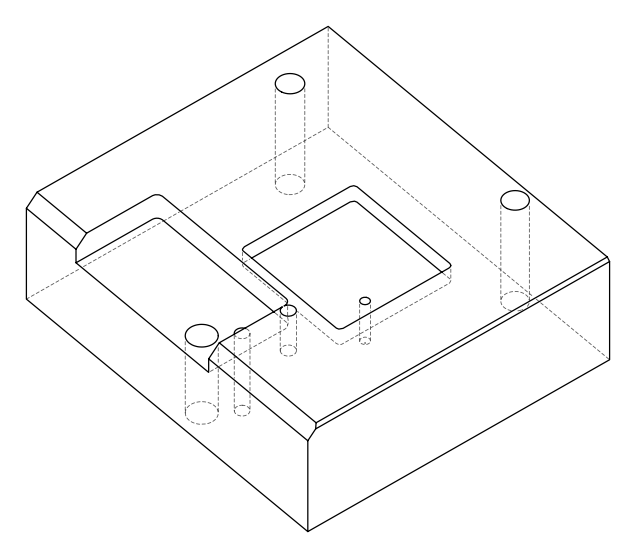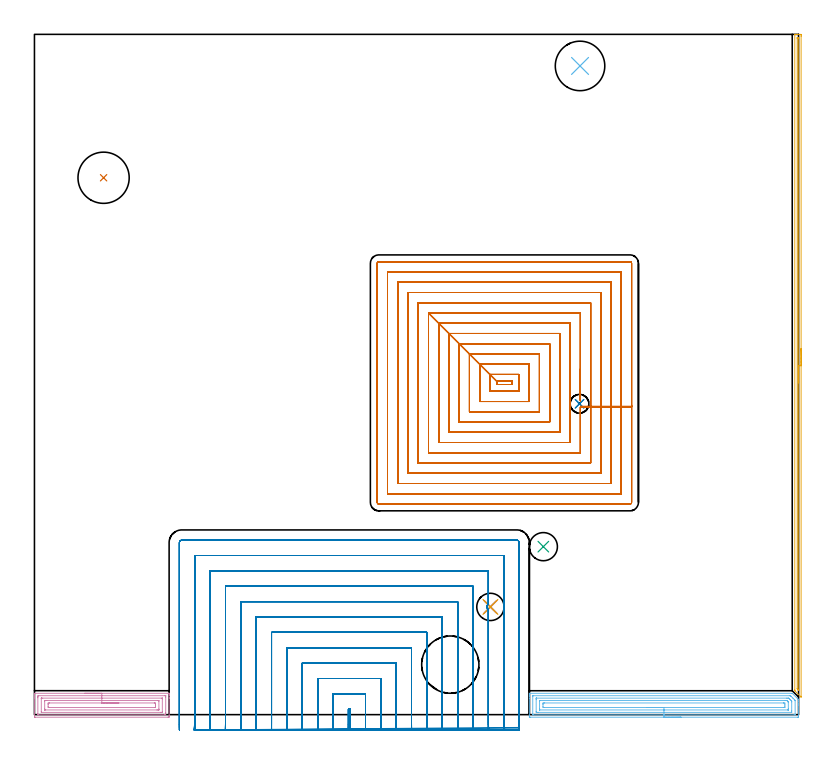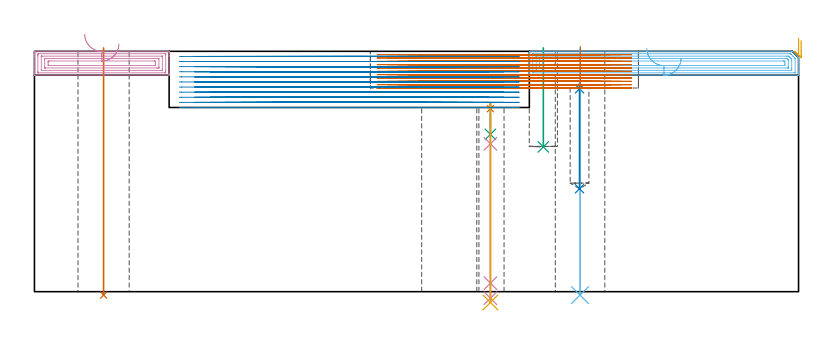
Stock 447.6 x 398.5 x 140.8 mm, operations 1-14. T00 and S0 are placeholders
(PLAN: 15 operations, 11 tool changes, 219.6 min)
(1 SPOT_DRILL | STEP1HOLE_1 | NXT0321_9005460120000 | 0.04 min | 3628 mm3)
(2 SPOT_DRILL_1 | STEP1POCKET | NXT0321_9005460120000 | 0.03 min | 2320 mm3)
(3 DRILL_BLIND_HOLE_INTO_CENTER | STEP1HOLE_1 | NXT0301_076 | 0.08 min | 1291 mm3)
(4 GUN_DRILL_THROUGH_HOLE | STEP1HOLE_1 | UGT0307_007 | 0.55 min | 7291 mm3)
(5 DRILL_TO_ENLARGE_THROUGH_HOLE | STEP1HOLE_1 | UGT0301_006 | 0.47 min | 16034 mm3)
(6 INDEXABLE_INSERT_DRILL_THROUGH_HOLE_FROM_SOLID | STEP1HOLE_2 | NXT0302_029 | 0.58 min | 92918 mm3)
(7 INDEXABLE_INSERT_DRILL_THROUGH_HOLE_FROM_SOLID_1 | STEP1HOLE_3 | NXT0302_031 | 0.58 min | 99434 mm3)
(8 DRILL_BLIND_HOLE_INTO_CENTER_1 | STEP1POCKET | UGT0301_505 | 0.25 min | 5448 mm3)
(9 INDEXABLE_INSERT_DRILL_BLIND_HOLE_FROM_SOLID | STEP1POCKET_1 | NXT0302_004 | 0.23 min | 11907 mm3)
(10 AREA_MILL | FG_CHAMFER_SURFACE | UGT0205_001 | 3.46 min | 8419 mm3)
(11 AREA_MILL_1 | FG_CHAMFER_SURFACE_1 | UGT0205_001 | 6.34 min | 2674 mm3)
(12 AREA_MILL_2 | FG_CHAMFER_SURFACE_2 | UGT0205_001 | 6.59 min | 16113 mm3)
(13 MILL_RECTANGULAR_POCKET | POCKET_RECTANGULAR_STRAIGHT | NXT0201_009 | Follow Part, ap 2, ae 75% | 88.32 min | 503245 mm3)
(14 MILL_SLOT | SLOT_PARTIAL_RECTANGULAR | NXT0201_011 | Follow Part, ap 3, ae 75% | 109.07 min | 742358 mm3)
(15 MILL_THROUGH_HOLE_FROM_SOLID_MATERIAL | STEP1HOLE | UGT0201_018 | Circular | 2.98 min | 95134 mm3)
(TOOL NXT0321_9005460120000 | NC Spot Drill, 142deg, 12mm, Carbide, Uncoated | D12 PA142 FL30 Z2)
(TOOL NXT0301_076 | Carbide Drill 10.5mm [860.1-1050-032A1-MM 2214] | D10.5 PA140 FL55 Z2)
(TOOL UGT0307_007 | Gun Drill 10 mm | D10 PA130 FL24 Z1)
(TOOL UGT0301_006 | Twist Drill 16 mm | D16 PA118 FL120 Z2)
(TOOL NXT0302_029 | Index. Insert Drill 29mm [880-D2900L32-05] | D29 PA176 FL145 Z2)
(TOOL NXT0302_031 | Index. Insert Drill 30mm [880-D3000L32-05] | D30 PA176 FL150 Z2)
(TOOL UGT0301_505 | Carbide Drill 11.0 mm | D11 PA118 FL94 Z2)
(TOOL NXT0302_004 | Index. Insert Drill 16.5mm [880-D1650L20-05] | D16.5 PA176 FL83 Z2)
(TOOL UGT0205_001 | Chamfer Mill 20 x 3 x 45 deg. | D20 FL50 Z2)
(TOOL NXT0201_009 | ENDMILL 8mm [2P460-0800-NA 1630] | D8 FL26 Z6)
(TOOL NXT0201_011 | ENDMILL 12mm [2P460-1200-NA 1630] | D12 FL38 Z6)
(TOOL UGT0201_018 | End mill 30 mm | D30 FL50 Z4)
(OP 1 SPOT_DRILL)
G17 G21 G94 G90
T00 M6
G54
G17 G0 G90 X267.1 Y63.1 S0 M3
G43 Z150.8 H0
G94 G81 G98 Z107.211 F250. R110.9
G80
M5
M2
(OP 2 SPOT_DRILL_1)
G17 G21 G94 G90
T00 M6
G54
G17 G0 G90 X319.3 Y182.1 S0 M3
G43 Z150.8 H0
G94 G81 G98 Z118.827 F250. R122.3
G80
M5
M2
(OP 3 DRILL_BLIND_HOLE_INTO_CENTER)
G17 G21 G94 G90
T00 M6
G54
G17 G0 G90 X267.1 Y63.1 S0 M3
G43 Z150.8 H1
G94 G81 G98 Z92.15 F250. R109.9
G80
M5
M2
(OP 4 GUN_DRILL_THROUGH_HOLE)
G17 G21 G94 G90
T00 M6
G54
G17 G0 G90 X267.1 Y63.1 M8
G43 Z150.8 H0
Z104.17
S716 M3
G94 G1 Z86.638 F125. M26
G4 X.084
Z5. F250.
G4 X.084
Z-3.832 F125.
G4 X.084
M5
M9
G0 Z104.17
Z150.8
M2
(OP 5 DRILL_TO_ENLARGE_THROUGH_HOLE)
G17 G21 G94 G90
T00 M6
G54
G17 G0 G90 X267.1 Y63.1 S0 M3
G43 Z150.8 H0
G94 G73 G98 Z-6.307 F250. Q14.276 R109.9
G80
M5
M2
(OP 6 INDEXABLE_INSERT_DRILL_THROUGH_HOLE_FROM_SOLID)
G17 G21 G94 G90
T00 M6
G54
G17 G0 G90 X319.6 Y380. S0 M3
G43 Z150.8 H1
G94 G81 G98 Z-2.006 F250. R142.8
G80
M5
M2
(OP 7 INDEXABLE_INSERT_DRILL_THROUGH_HOLE_FROM_SOLID_1)
G17 G21 G94 G90
T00 M6
G54
G17 G0 G90 X40.5 Y314.5 S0 M3
G43 Z150.8 H1
G94 G81 G98 Z-2.024 F250. R142.8
G80
M5
M2
(OP 8 DRILL_BLIND_HOLE_INTO_CENTER_1)
G17 G21 G94 G90
T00 M6
G54
G17 G0 G90 X319.3 Y182.1 S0 M3
G43 Z150.8 H0
G94 G81 G98 Z60.3 F250. R121.3
G80
M5
M2
(OP 9 INDEXABLE_INSERT_DRILL_BLIND_HOLE_FROM_SOLID)
G17 G21 G94 G90
T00 M6
G54
G17 G0 G90 X298.1 Y98.4 S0 M3
G43 Z150.8 H1
G94 G81 G98 Z84.8 F250. R142.8
G80
M5
M2
(OP 10 AREA_MILL)
G17 G21 G94 G90
T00 M6
G54
G17 G0 G90 X29.45 Y12.5 S1061 M3
G43 Z150.8 H0
G94 G1 X29.488 Z149.928 F250.
X29.602 Z149.063
X29.791 Z148.212
X30.053 Z147.38
X30.387 Z146.574
X30.79 Z145.8
X31.258 Z145.064
X31.79 Z144.372
X32.379 Z143.729
X33.022 Z143.139
X33.714 Z142.608
X34.45 Z142.14
X35.224 Z141.737
X36.03 Z141.403
X36.862 Z141.141
X37.714 Z140.952
X38.578 Z140.838
X39.45 Z140.8
X78.735
X78.89 Y12.498 Z140.788
X78.898 Y12.35 Z140.643
X78.9 Y12.197 Z140.496
Y11.858 Z140.158
Y11.211 Z139.505
Y10.008 Z138.305
Y9.453 Z137.748
Y-0.488 Z127.809
X78.895 Y-1.089 Z127.208
X78.89 Y-1.492 Z126.805
X78.703 Y-1.496 Z126.802
X78.289 Y-1.5 Z126.8
X0.611
X0.197 Y-1.496 Z126.802
X0.01 Y-1.492 Z126.805
X0.005 Y-1.089 Z127.208
X0. Y-0.488 Z127.809
Y9.453 Z137.748
Y10.008 Z138.305
Y10.332 Z138.628
Y10.887 Z139.183
Y11.211 Z139.505
Y11.858 Z140.158
Y12.197 Z140.496
X0.002 Y12.35 Z140.643
X0.01 Y12.498 Z140.788
X0.165 Y12.5 Z140.8
X39.45
Y11.086 Z139.386
X76.503 Y11.085 Z139.385
X76.631
X76.859 Y11.08 Z139.38
X76.882 Y11.079 Z139.379
X76.89 Y11.068 Z139.368
X76.896 Y11.038 Z139.338
X76.898 Y11.008 Z139.308
X76.9 Y10.82 Z139.12
Y10.332 Z138.632
Y1.156 Z129.456
X76.897 Y0.668 Z128.968
X76.893 Y0.285 Z128.585
X76.877 Y-0.079 Z128.221
X76.503 Y-0.084 Z128.216
X76.376 Y-0.085 Z128.215
X2.397
X2.269
X2.041 Y-0.08 Z128.22
X2.017 Y-0.079 Z128.221
X2.01 Y-0.068 Z128.232
X2.004 Y-0.038 Z128.262
X2.002 Y-0.008 Z128.292
X2. Y0.18 Z128.48
Y0.668 Z128.968
Y9.844 Z138.144
X2.003 Y10.332 Z138.632
X2.007 Y10.715 Z139.015
X2.024 Y11.079 Z139.379
X2.397 Y11.084 Z139.384
X2.525 Y11.085 Z139.385
X39.45 Y11.086 Z139.386
Y9.671 Z137.971
X74.718
X74.791 Y9.67 Z137.97
X74.85 Y9.667 Z137.967
X74.881 Y9.665 Z137.965
X74.89 Y9.632 Z137.932
X74.895 Y9.453 Z137.753
X74.899 Y9.275 Z137.575
Y1.547 Z129.847
X74.898 Y1.369 Z129.669
X74.893 Y1.342 Z129.642
X74.889 Y1.335 Z129.635
X74.882 Y1.333 Z129.633
X74.828 Y1.33 Z129.63
X74.718 Y1.329 Z129.629
X74.046 Y1.328 Z129.628
X4.182 Y1.329 Z129.629
X4.109 Y1.33 Z129.63
X4.05 Y1.333 Z129.633
X4.019 Y1.335 Z129.635
X4.01 Y1.368 Z129.668
X4.005 Y1.547 Z129.847
X4.001 Y1.725 Z130.025
Y9.453 Z137.753
X4.002 Y9.631 Z137.931
X4.007 Y9.658 Z137.958
X4.011 Y9.665 Z137.965
X4.018 Y9.667 Z137.967
X4.072 Y9.67 Z137.97
X4.182 Y9.671 Z137.971
X4.854
X39.45
Y8.257 Z136.557
X72.362
X72.768 Y8.255 Z136.555
X72.85 Y8.253 Z136.553
X72.881 Y8.251 Z136.551
X72.89 Y8.218 Z136.518
X72.9 Y7.696 Z135.996
Y3.304 Z131.604
X72.896 Y2.88 Z131.18
X72.892 Y2.775 Z131.075
X72.89 Y2.753 Z131.053
X72.866 Y2.75 Z131.05
X72.799 Y2.747 Z131.047
X72.608 Y2.744 Z131.044
X72.039 Y2.743 Z131.043
X71.716
X6.538
X6.132 Y2.745 Z131.045
X6.05 Y2.747 Z131.047
X6.019 Y2.749 Z131.049
X6.01 Y2.782 Z131.082
X6.007 Y2.88 Z131.18
X6. Y3.272 Z131.572
Y7.696 Z135.996
X6.004 Y8.12 Z136.42
X6.008 Y8.225 Z136.525
X6.01 Y8.247 Z136.547
X6.034 Y8.25 Z136.55
X6.101 Y8.253 Z136.553
X6.292 Y8.256 Z136.556
X6.861 Y8.257 Z136.557
X7.184
X39.45
Y6.843 Z135.143
X70.228
X70.253 Y6.842 Z135.142
X70.89 Y6.818 Z135.118
X70.899 Y6.183 Z134.483
X70.9 Y5.061 Z133.361
X70.897 Y4.428 Z132.728
X70.89 Y4.182 Z132.482
X70.278 Y4.158 Z132.458
X70.253 Y4.157 Z132.457
X8.672
X8.647 Y4.158 Z132.458
X8.01 Y4.182 Z132.482
X8.001 Y4.817 Z133.117
Y5.939 Z134.239
X8.003 Y6.572 Z134.872
X8.01 Y6.818 Z135.118
X8.622 Y6.842 Z135.142
X8.647 Y6.843 Z135.143
X39.45
X40.322 Z135.181
X41.186 Z135.295
X42.038 Z135.484
X42.87 Z135.746
X43.676 Z136.08
X44.45 Z136.483
X45.186 Z136.952
X45.878 Z137.483
X46.521 Z138.072
X47.11 Z138.715
X47.642 Z139.407
X48.11 Z140.143
X48.513 Z140.917
X48.847 Z141.723
X49.109 Z142.555
X49.298 Z143.407
X49.412 Z144.272
X49.45 Z145.143
G0 Z150.8
M5
M2
(OP 11 AREA_MILL_1)
G17 G21 G94 G90
T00 M6
G54
G17 G0 G90 X449.1 Y214.4 S1061 M3
G43 Z150.8 H0
Z147.1
G94 G1 Y214.362 Z146.228 F250.
Y214.248 Z145.364
Y214.059 Z144.512
Y213.797 Z143.68
Y213.463 Z142.874
Y213.06 Z142.1
Y212.592 Z141.364
Y212.06 Z140.672
Y211.471 Z140.029
Y210.828 Z139.44
Y210.136 Z138.908
Y209.4 Z138.44
Y208.626 Z138.037
Y207.82 Z137.703
Y206.988 Z137.441
Y206.137 Z137.252
Y205.272 Z137.138
Y204.4 Z137.1
X449.099 Y10.476 Z137.101
X449.098 Y10.438 Z137.102
X449.091 Y10.316 Z137.106
X449.023 Y10.38 Z137.175
X448.924 Y10.476 Z137.274
X448.829 Y10.57 Z137.369
X445.482 Y13.918 Z140.718
X445.425 Y13.977 Z140.774
X445.407 Y14. Z140.793
X445.4 Y14.497 Z140.8
Y398.324
X445.403 Y398.491 Z140.788
X445.43 Y398.5 Z140.761
X445.809 Z140.391
X446.11 Z140.089
X446.807 Z139.388
X448.041 Z138.156
X448.58 Y398.496 Z137.615
X449.091 Y398.492 Z137.105
X449.094 Y398.396 Z137.102
X449.099 Y397.878 Z137.101
X449.1 Y397.353 Z137.1
Y204.4
X447.686 Z138.514
Y14.505
X447.681 Y14.284 Z138.519
X447.679 Y14.193 Z138.521
X447.629 Y14.233 Z138.571
X447.562 Y14.295 Z138.638
X447.355 Y14.497 Z138.845
X447.076 Y14.786 Z139.124
X446.821 Y15.055 Z139.379
X446.819 Y15.161 Z139.381
X446.814 Y15.381 Z139.386
Y396.075
X446.815 Y396.31 Z139.385
X446.817 Y396.42 Z139.383
X446.82 Y396.473 Z139.38
X446.823 Y396.49 Z139.377
X446.844 Y396.492 Z139.356
X447.047 Y396.497 Z139.153
X447.287 Y396.499 Z138.913
X447.547 Y396.496 Z138.653
X447.66 Y396.492 Z138.54
X447.678 Y396.49 Z138.522
X447.68 Y396.473 Z138.52
X447.683 Y396.421 Z138.517
X447.685 Y396.313 Z138.515
X447.686 Y204.4 Z138.514
Y203.528 Z138.552
Y202.664 Z138.666
Y201.812 Z138.855
Y200.98 Z139.117
Y200.174 Z139.451
Y199.4 Z139.854
Y198.664 Z140.323
Y197.972 Z140.854
Y197.329 Z141.443
Y196.74 Z142.086
Y196.209 Z142.778
Y195.74 Z143.514
Y195.337 Z144.288
Y195.003 Z145.094
Y194.741 Z145.926
Y194.552 Z146.778
Y194.438 Z147.643
Y194.4 Z148.514
G0 Z150.8
M5
M2
(OP 12 AREA_MILL_2)
G17 G21 G94 G90
T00 M6
G54
G17 G0 G90 X378.75 Y-1.5 S1061 M3
G43 Z150.8 H0
Z136.8
G94 G1 X378.712 Z135.928 F250.
X378.598 Z135.064
X378.409 Z134.212
X378.147 Z133.38
X377.813 Z132.574
X377.41 Z131.8
X376.942 Z131.064
X376.41 Z130.372
X375.821 Z129.729
X375.178 Z129.14
X374.486 Z128.609
X373.75 Z128.14
X372.976 Z127.737
X372.17 Z127.403
X371.338 Z127.141
X370.486 Z126.952
X369.622 Z126.838
X368.75 Z126.8
X290.527
X290.112 Y-1.496 Z126.802
X289.91 Y-1.492 Z126.805
X289.905 Y-1.089 Z127.208
X289.9 Y-0.473 Z127.824
Y9.453 Z137.748
Y10.857 Z139.153
Y11.211 Z139.505
Y11.917 Z140.217
Y12.169 Z140.469
X289.902 Y12.336 Z140.629
X289.91 Y12.497 Z140.788
X290.08 Y12.5 Z140.8
X443.844
X443.895 Y12.494 Z140.791
X443.944 Y12.457 Z140.755
X447.029 Y9.371 Z137.671
X447.271 Y9.13 Z137.428
X447.388 Y9.014 Z137.31
X447.569 Y8.831 Z137.129
X447.595 Y8.8 Z137.098
X447.598 Y8.795 Z137.092
X447.6 Y8.772 Z137.07
Y7.696 Z135.991
Y6.464 Z134.761
Y5.939 Z134.234
Y5.323 Z133.619
Y-0.827 Z127.471
X447.597 Y-1.089 Z127.208
X447.59 Y-1.492 Z126.805
X447.388 Y-1.496 Z126.802
X446.973 Y-1.5 Z126.8
X368.75
Y-0.086 Z128.214
X292.315 Y-0.085 Z128.215
X292.186 Y-0.084 Z128.216
X291.952 Y-0.079 Z128.221
X291.909 Y-0.072 Z128.228
X291.905 Y-0.04 Z128.26
X291.902 Y-0.006 Z128.294
X291.9 Y0.197 Z128.497
X291.901 Y10.875 Z139.175
X291.904 Y10.984 Z139.284
X291.91 Y11.056 Z139.356
X291.916 Y11.079 Z139.379
X291.933 Y11.081 Z139.381
X292.315 Y11.085 Z139.385
X292.442 Y11.086 Z139.386
X442.503 Y11.085 Z139.385
X442.632 Y11.084 Z139.384
X442.82 Y11.079 Z139.379
X442.876 Y11.063 Z139.363
X443.007 Y10.938 Z139.238
X443.167 Y10.782 Z139.082
X443.397 Y10.553 Z138.853
X444.291 Y9.659 Z137.959
X445.185 Y8.765 Z137.065
X445.373 Y8.575 Z136.875
X445.551 Y8.387 Z136.687
X445.59 Y8.343 Z136.643
X445.594 Y8.32 Z136.62
X445.598 Y8.269 Z136.569
X445.6 Y8.168 Z136.468
X445.599 Y0.124 Z128.424
X445.596 Y0.016 Z128.316
X445.59 Y-0.056 Z128.244
X445.584 Y-0.079 Z128.221
X445.567 Y-0.081 Z128.219
X445.185 Y-0.085 Z128.215
X445.058 Y-0.086 Z128.214
X368.75
Y1.328 Z129.628
X294.997 Y1.329 Z129.629
X294.321 Y1.332 Z129.632
X294.103 Y1.336 Z129.636
X293.91 Y1.353 Z129.653
X293.905 Y1.547 Z129.847
X293.901 Y1.745 Z130.045
X293.9 Y8.774 Z137.074
X293.904 Y9.453 Z137.753
X293.907 Y9.646 Z137.946
X293.916 Y9.665 Z137.965
X293.937 Y9.667 Z137.967
X293.992 Y9.669 Z137.969
X294.103 Y9.671 Z137.971
X440.715
X441.389 Y9.67 Z137.97
X441.609 Y9.667 Z137.967
X441.825 Y9.664 Z137.964
X442.041 Y9.453 Z137.753
X442.503 Y8.997 Z137.297
X442.925 Y8.575 Z136.875
X443.397 Y8.097 Z136.397
X443.59 Y7.893 Z136.193
X443.595 Y7.696 Z135.996
X443.599 Y7.498 Z135.798
X443.6 Y2.226 Z130.526
X443.596 Y1.547 Z129.847
X443.593 Y1.354 Z129.654
X443.584 Y1.335 Z129.635
X443.563 Y1.333 Z129.633
X443.508 Y1.33 Z129.63
X443.397 Y1.329 Z129.629
X368.75 Y1.328 Z129.628
Y2.743 Z131.043
X296.046
X295.967 Y2.745 Z131.045
X295.931 Y2.747 Z131.047
X295.915 Y2.749 Z131.049
X295.91 Y2.764 Z131.064
X295.906 Y2.869 Z131.169
X295.9 Y3.294 Z131.594
Y7.687 Z135.987
X295.907 Y8.131 Z136.431
X295.91 Y8.238 Z136.538
X295.921 Y8.251 Z136.551
X295.955 Y8.253 Z136.553
X296.024 Y8.255 Z136.555
X296.214 Y8.257 Z136.557
X439.821
X440.146 Y8.256 Z136.556
X440.715 Y8.25 Z136.55
X440.791 Y8.248 Z136.548
X440.872 Y8.171 Z136.471
X441.035 Y8.012 Z136.312
X441.352 Y7.696 Z135.996
X441.557 Y7.485 Z135.785
X441.59 Y7.449 Z135.749
X441.593 Y7.424 Z135.724
X441.597 Y7.37 Z135.67
X441.599 Y7.262 Z135.562
X441.6 Y3.313 Z131.613
X441.593 Y2.869 Z131.169
X441.59 Y2.762 Z131.062
X441.579 Y2.749 Z131.049
X441.545 Y2.747 Z131.047
X441.476 Y2.745 Z131.045
X441.286 Y2.743 Z131.043
X368.75
Y4.157 Z132.457
X298.598
X298.573 Y4.158 Z132.458
X297.91 Y4.182 Z132.482
X297.901 Y4.842 Z133.142
X297.9 Y5.939 Z134.239
X297.903 Y6.597 Z134.897
X297.91 Y6.818 Z135.118
X298.548 Y6.842 Z135.142
X298.573 Y6.843 Z135.143
X438.902
X438.927 Y6.842 Z135.142
X439.59 Y6.818 Z135.118
X439.599 Y6.158 Z134.458
X439.6 Y5.061 Z133.361
X439.597 Y4.403 Z132.703
X439.59 Y4.182 Z132.482
X438.952 Y4.158 Z132.458
X438.927 Y4.157 Z132.457
X368.75
X367.878 Z132.495
X367.014 Z132.609
X366.162 Z132.798
X365.33 Z133.06
X364.524 Z133.394
X363.75 Z133.797
X363.014 Z134.265
X362.322 Z134.796
X361.679 Z135.386
X361.09 Z136.029
X360.558 Z136.721
X360.09 Z137.457
X359.687 Z138.231
X359.353 Z139.037
X359.091 Z139.869
X358.902 Z140.72
X358.788 Z141.585
X358.75 Z142.457
G0 Z150.8
M5
M2
(OP 13 MILL_RECTANGULAR_POCKET)
G17 G21 G94 G90
T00 M6
G54
G17 G0 G90 X319.8 Y202.518 S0 M3
G43 Z150.8 H1
Z143.8
G94 G1 Y184.027 Z138.845 F250.
Y235.3 F500.
X230.8
X270.8 Y195.3
Y193.4
X279.8
Y195.3
X270.8
X266.8 Y199.3
Y189.4
X283.8
Y199.3
X266.8
X260.8 Y205.3
Y183.4
X289.8
Y205.3
X260.8
X254.8 Y211.3
Y177.4
X295.8
Y211.3
X254.8
X248.8 Y217.3
Y171.4
X301.8
Y217.3
X248.8
X242.8 Y223.3
Y165.4
X307.8
Y223.3
X242.8
X236.8 Y229.3
Y159.4
X313.8
Y229.3
X236.8
X230.8 Y235.3
Y153.4
X319.8
Y180.171
X325.8
Y241.3
X224.8
Y147.4
X325.8
Y180.171
X331.8
Y247.3
X218.8
Y141.4
X331.8
Y180.171
X337.8
Y253.3
X212.8
Y135.4
X337.8
Y180.171
X343.8
Y259.3
X206.8
Y129.4
X343.8
Y180.171
X349.8
Y264.4
G3 X348.9 Y265.3 R0.9
G1 X201.7
G3 X200.8 Y264.4 R0.9
G1 Y124.3
G3 X201.7 Y123.4 R0.9
G1 X348.9
G3 X349.8 Y124.3 R0.9
G1 Y180.171
Y181.171
G0 X319.8 Y202.518 Z141.845
G1 Y184.027 Z136.891 F250.
Y235.3 F500.
X230.8
X270.8 Y195.3
Y193.4
X279.8
Y195.3
X270.8
X266.8 Y199.3
Y189.4
X283.8
Y199.3
X266.8
X260.8 Y205.3
Y183.4
X289.8
Y205.3
X260.8
X254.8 Y211.3
Y177.4
X295.8
Y211.3
X254.8
X248.8 Y217.3
Y171.4
X301.8
Y217.3
X248.8
X242.8 Y223.3
Y165.4
X307.8
Y223.3
X242.8
X236.8 Y229.3
Y159.4
X313.8
Y229.3
X236.8
X230.8 Y235.3
Y153.4
X319.8
Y180.171
X325.8
Y241.3
X224.8
Y147.4
X325.8
Y180.171
X331.8
Y247.3
X218.8
Y141.4
X331.8
Y180.171
X337.8
Y253.3
X212.8
Y135.4
X337.8
Y180.171
X343.8
Y259.3
X206.8
Y129.4
X343.8
Y180.171
X349.8
Y264.4
G3 X348.9 Y265.3 R0.9
G1 X201.7
G3 X200.8 Y264.4 R0.9
G1 Y124.3
G3 X201.7 Y123.4 R0.9
G1 X348.9
G3 X349.8 Y124.3 R0.9
G1 Y180.171
Y181.171
G0 X319.8 Y202.518 Z139.891
G1 Y184.027 Z134.936 F250.
Y235.3 F500.
X230.8
X270.8 Y195.3
Y193.4
X279.8
Y195.3
X270.8
X266.8 Y199.3
Y189.4
X283.8
Y199.3
X266.8
X260.8 Y205.3
Y183.4
X289.8
Y205.3
X260.8
X254.8 Y211.3
Y177.4
X295.8
Y211.3
X254.8
X248.8 Y217.3
Y171.4
X301.8
Y217.3
X248.8
X242.8 Y223.3
Y165.4
X307.8
Y223.3
X242.8
X236.8 Y229.3
Y159.4
X313.8
Y229.3
X236.8
X230.8 Y235.3
Y153.4
X319.8
Y180.171
X325.8
Y241.3
X224.8
Y147.4
X325.8
Y180.171
X331.8
Y247.3
X218.8
Y141.4
X331.8
Y180.171
X337.8
Y253.3
X212.8
Y135.4
X337.8
Y180.171
X343.8
Y259.3
X206.8
Y129.4
X343.8
Y180.171
X349.8
Y264.4
G3 X348.9 Y265.3 R0.9
G1 X201.7
G3 X200.8 Y264.4 R0.9
G1 Y124.3
G3 X201.7 Y123.4 R0.9
G1 X348.9
G3 X349.8 Y124.3 R0.9
G1 Y180.171
Y181.171
G0 X319.8 Y202.518 Z137.936
G1 Y184.027 Z132.982 F250.
Y235.3 F500.
X230.8
X270.8 Y195.3
Y193.4
X279.8
Y195.3
X270.8
X266.8 Y199.3
Y189.4
X283.8
Y199.3
X266.8
X260.8 Y205.3
Y183.4
X289.8
Y205.3
X260.8
X254.8 Y211.3
Y177.4
X295.8
Y211.3
X254.8
X248.8 Y217.3
Y171.4
X301.8
Y217.3
X248.8
X242.8 Y223.3
Y165.4
X307.8
Y223.3
X242.8
X236.8 Y229.3
Y159.4
X313.8
Y229.3
X236.8
X230.8 Y235.3
Y153.4
X319.8
Y180.171
X325.8
Y241.3
X224.8
Y147.4
X325.8
Y180.171
X331.8
Y247.3
X218.8
Y141.4
X331.8
Y180.171
X337.8
Y253.3
X212.8
Y135.4
X337.8
Y180.171
X343.8
Y259.3
X206.8
Y129.4
X343.8
Y180.171
X349.8
Y264.4
G3 X348.9 Y265.3 R0.9
G1 X201.7
G3 X200.8 Y264.4 R0.9
G1 Y124.3
G3 X201.7 Y123.4 R0.9
G1 X348.9
G3 X349.8 Y124.3 R0.9
G1 Y180.171
Y181.171
G0 X319.8 Y202.518 Z135.982
G1 Y184.027 Z131.027 F250.
Y235.3 F500.
X230.8
X270.8 Y195.3
Y193.4
X279.8
Y195.3
X270.8
X266.8 Y199.3
Y189.4
X283.8
Y199.3
X266.8
X260.8 Y205.3
Y183.4
X289.8
Y205.3
X260.8
X254.8 Y211.3
Y177.4
X295.8
Y211.3
X254.8
X248.8 Y217.3
Y171.4
X301.8
Y217.3
X248.8
X242.8 Y223.3
Y165.4
X307.8
Y223.3
X242.8
X236.8 Y229.3
Y159.4
X313.8
Y229.3
X236.8
X230.8 Y235.3
Y153.4
X319.8
Y180.171
X325.8
Y241.3
X224.8
Y147.4
X325.8
Y180.171
X331.8
Y247.3
X218.8
Y141.4
X331.8
Y180.171
X337.8
Y253.3
X212.8
Y135.4
X337.8
Y180.171
X343.8
Y259.3
X206.8
Y129.4
X343.8
Y180.171
X349.8
Y264.4
G3 X348.9 Y265.3 R0.9
G1 X201.7
G3 X200.8 Y264.4 R0.9
G1 Y124.3
G3 X201.7 Y123.4 R0.9
G1 X348.9
G3 X349.8 Y124.3 R0.9
G1 Y180.171
Y181.171
G0 X319.8 Y202.518 Z134.027
G1 Y184.027 Z129.073 F250.
Y235.3 F500.
X230.8
X270.8 Y195.3
Y193.4
X279.8
Y195.3
X270.8
X266.8 Y199.3
Y189.4
X283.8
Y199.3
X266.8
X260.8 Y205.3
Y183.4
X289.8
Y205.3
X260.8
X254.8 Y211.3
Y177.4
X295.8
Y211.3
X254.8
X248.8 Y217.3
Y171.4
X301.8
Y217.3
X248.8
X242.8 Y223.3
Y165.4
X307.8
Y223.3
X242.8
X236.8 Y229.3
Y159.4
X313.8
Y229.3
X236.8
X230.8 Y235.3
Y153.4
X319.8
Y180.172
X325.8
Y241.3
X224.8
Y147.4
X325.8
Y180.172
X331.8
Y247.3
X218.8
Y141.4
X331.8
Y180.172
X337.8
Y253.3
X212.8
Y135.4
X337.8
Y180.172
X343.8
Y259.3
X206.8
Y129.4
X343.8
Y180.172
X349.8
Y264.4
G3 X348.9 Y265.3 R0.9
G1 X201.7
G3 X200.8 Y264.4 R0.9
G1 Y124.3
G3 X201.7 Y123.4 R0.9
G1 X348.9
G3 X349.8 Y124.3 R0.9
G1 Y180.172
Y181.172
G0 X319.8 Y202.518 Z132.073
G1 Y184.027 Z127.118 F250.
Y235.3 F500.
X230.8
X270.8 Y195.3
Y193.4
X279.8
Y195.3
X270.8
X266.8 Y199.3
Y189.4
X283.8
Y199.3
X266.8
X260.8 Y205.3
Y183.4
X289.8
Y205.3
X260.8
X254.8 Y211.3
Y177.4
X295.8
Y211.3
X254.8
X248.8 Y217.3
Y171.4
X301.8
Y217.3
X248.8
X242.8 Y223.3
Y165.4
X307.8
Y223.3
X242.8
X236.8 Y229.3
Y159.4
X313.8
Y229.3
X236.8
X230.8 Y235.3
Y153.4
X319.8
Y180.172
X325.8
Y241.3
X224.8
Y147.4
X325.8
Y180.172
X331.8
Y247.3
X218.8
Y141.4
X331.8
Y180.172
X337.8
Y253.3
X212.8
Y135.4
X337.8
Y180.172
X343.8
Y259.3
X206.8
Y129.4
X343.8
Y180.172
X349.8
Y264.4
G3 X348.9 Y265.3 R0.9
G1 X201.7
G3 X200.8 Y264.4 R0.9
G1 Y124.3
G3 X201.7 Y123.4 R0.9
G1 X348.9
G3 X349.8 Y124.3 R0.9
G1 Y180.172
Y181.172
G0 X319.8 Y202.518 Z130.118
G1 Y184.027 Z125.164 F250.
Y235.3 F500.
X230.8
X270.8 Y195.3
Y193.4
X279.8
Y195.3
X270.8
X266.8 Y199.3
Y189.4
X283.8
Y199.3
X266.8
X260.8 Y205.3
Y183.4
X289.8
Y205.3
X260.8
X254.8 Y211.3
Y177.4
X295.8
Y211.3
X254.8
X248.8 Y217.3
Y171.4
X301.8
Y217.3
X248.8
X242.8 Y223.3
Y165.4
X307.8
Y223.3
X242.8
X236.8 Y229.3
Y159.4
X313.8
Y229.3
X236.8
X230.8 Y235.3
Y153.4
X319.8
Y180.171
X325.8
Y241.3
X224.8
Y147.4
X325.8
Y180.171
X331.8
Y247.3
X218.8
Y141.4
X331.8
Y180.171
X337.8
Y253.3
X212.8
Y135.4
X337.8
Y180.171
X343.8
Y259.3
X206.8
Y129.4
X343.8
Y180.171
X349.8
Y264.4
G3 X348.9 Y265.3 R0.9
G1 X201.7
G3 X200.8 Y264.4 R0.9
G1 Y124.3
G3 X201.7 Y123.4 R0.9
G1 X348.9
G3 X349.8 Y124.3 R0.9
G1 Y180.171
Y181.171
G0 X319.8 Y202.518 Z128.164
G1 Y184.027 Z123.209 F250.
Y235.3 F500.
X230.8
X270.8 Y195.3
Y193.4
X279.8
Y195.3
X270.8
X266.8 Y199.3
Y189.4
X283.8
Y199.3
X266.8
X260.8 Y205.3
Y183.4
X289.8
Y205.3
X260.8
X254.8 Y211.3
Y177.4
X295.8
Y211.3
X254.8
X248.8 Y217.3
Y171.4
X301.8
Y217.3
X248.8
X242.8 Y223.3
Y165.4
X307.8
Y223.3
X242.8
X236.8 Y229.3
Y159.4
X313.8
Y229.3
X236.8
X230.8 Y235.3
Y153.4
X319.8
Y180.171
X325.8
Y241.3
X224.8
Y147.4
X325.8
Y180.171
X331.8
Y247.3
X218.8
Y141.4
X331.8
Y180.171
X337.8
Y253.3
X212.8
Y135.4
X337.8
Y180.171
X343.8
Y259.3
X206.8
Y129.4
X343.8
Y180.171
X349.8
Y264.4
G3 X348.9 Y265.3 R0.9
G1 X201.7
G3 X200.8 Y264.4 R0.9
G1 Y124.3
G3 X201.7 Y123.4 R0.9
G1 X348.9
G3 X349.8 Y124.3 R0.9
G1 Y180.171
Y181.171
G0 X319.8 Y202.518 Z126.209
G1 Y184.027 Z121.255 F250.
Y235.3 F500.
X230.8
X270.8 Y195.3
Y193.4
X279.8
Y195.3
X270.8
X266.8 Y199.3
Y189.4
X283.8
Y199.3
X266.8
X260.8 Y205.3
Y183.4
X289.8
Y205.3
X260.8
X254.8 Y211.3
Y177.4
X295.8
Y211.3
X254.8
X248.8 Y217.3
Y171.4
X301.8
Y217.3
X248.8
X242.8 Y223.3
Y165.4
X307.8
Y223.3
X242.8
X236.8 Y229.3
Y159.4
X313.8
Y229.3
X236.8
X230.8 Y235.3
Y153.4
X319.8
Y180.171
X325.8
Y241.3
X224.8
Y147.4
X325.8
Y180.171
X331.8
Y247.3
X218.8
Y141.4
X331.8
Y180.171
X337.8
Y253.3
X212.8
Y135.4
X337.8
Y180.171
X343.8
Y259.3
X206.8
Y129.4
X343.8
Y180.171
X349.8
Y264.4
G3 X348.9 Y265.3 R0.9
G1 X201.7
G3 X200.8 Y264.4 R0.9
G1 Y124.3
G3 X201.7 Y123.4 R0.9
G1 X348.9
G3 X349.8 Y124.3 R0.9
G1 Y180.171
Y181.171
G0 X319.8 Y201.989 Z124.255
G1 Y183.498 Z119.3 F250.
Y235.3 F500.
X230.8
X270.8 Y195.3
Y193.4
X279.8
Y195.3
X270.8
X266.8 Y199.3
Y189.4
X283.8
Y199.3
X266.8
X260.8 Y205.3
Y183.4
X289.8
Y205.3
X260.8
X254.8 Y211.3
Y177.4
X295.8
Y211.3
X254.8
X248.8 Y217.3
Y171.4
X301.8
Y217.3
X248.8
X242.8 Y223.3
Y165.4
X307.8
Y223.3
X242.8
X236.8 Y229.3
Y159.4
X313.8
Y229.3
X236.8
X230.8 Y235.3
Y153.4
X319.8
Y180.698
X325.8
Y241.3
X224.8
Y147.4
X325.8
Y180.698
X331.8
Y247.3
X218.8
Y141.4
X331.8
Y180.698
X337.8
Y253.3
X212.8
Y135.4
X337.8
Y180.698
X343.8
Y259.3
X206.8
Y129.4
X343.8
Y180.698
X349.8
Y264.4
G3 X348.9 Y265.3 R0.9
G1 X201.7
G3 X200.8 Y264.4 R0.9
G1 Y124.3
G3 X201.7 Y123.4 R0.9
G1 X348.9
G3 X349.8 Y124.3 R0.9
G1 Y180.698
Y181.698
G0 Z150.8
M5
M2
(OP 14 MILL_SLOT)
G17 G21 G94 G90
T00 M6
G54
G17 G0 G90 X184.958 Y-9. S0 M3
G43 Z150.8 H1
Z137.809
G94 G1 X184.912 Y-6. F250.
G2 X184.9 Y-4.472 R99. F500.
G1 Y3.2
X183.9
Y-4.472
G2 X183.888 Y-6. R99.
G1 X183.842 Y-9. F250.
X193.964
X193.913 Y-6.
G2 X193.9 Y-4.472 R90. F500.
G1 Y12.2
X174.9
Y-4.472
G2 X174.887 Y-6. R90.
G1 X174.836 Y-9. F250.
X202.971 Y-8.999
X202.914 Y-6.
G2 X202.9 Y-4.472 R81. F500.
G1 Y21.2
X165.9
Y-4.472
G2 X165.886 Y-6. R81.
G1 X165.829 Y-8.999 F250.
X211.98
X211.916 Y-6.
G2 X211.9 Y-4.472 R72. F500.
G1 Y30.2
X156.9
Y-4.472
G2 X156.884 Y-6. R72.
G1 X156.82 Y-8.999 F250.
X220.991
X220.919 Y-6.
G2 X220.9 Y-4.472 R63. F500.
G1 Y39.2
X147.9
Y-4.472
G2 X147.881 Y-6. R63.
G1 X147.809 Y-8.999 F250.
X230.007
X229.922 Y-6.
G2 X229.9 Y-4.472 R54. F500.
G1 Y48.2
X138.9
Y-4.472
G2 X138.878 Y-6. R54.
G1 X138.794 Y-8.999 F250.
X239.028 Y-8.998
X238.926 Y-6.
G2 X238.9 Y-4.472 R45. F500.
G1 Y57.2
X129.9
Y-4.472
G2 X129.874 Y-6. R45.
G1 X129.772 Y-8.998 F250.
X248.06 Y-8.997
X247.932 Y-6.
G2 X247.9 Y-4.472 R36. F500.
G1 Y66.2
X120.9
Y-4.472
G2 X120.868 Y-6. R36.
G1 X120.74 Y-8.997 F250.
X257.113 Y-8.995
X256.943 Y-6.
G2 X256.9 Y-4.472 R27. F500.
G1 Y75.2
X111.9
Y-4.472
G2 X111.857 Y-6. R27.
G1 X111.687 Y-8.995 F250.
X266.22 Y-8.989
X265.965 Y-6.
G2 X265.9 Y-4.472 R18. F500.
G1 Y61.508
G2 X265.112 Y63.197 R2.033
X265.9 Y64.69 R2.026
G1 Y84.2
X102.9
Y-4.472
G2 X102.835 Y-6. R18.
G1 X102.58 Y-8.989 F250.
X275.54 Y-8.956
X275.031 Y-6.
G2 X274.9 Y-4.472 R9. F500.
G1 Y93.2
X93.9
Y-4.472
G2 X93.769 Y-6. R9.
G1 X93.26 Y-8.956 F250.
X283.9 Y-7.472
Y-4.472
Y100.8 F500.
G3 X282.5 Y102.2 R1.4
G1 X86.3
G3 X84.9 Y100.8 R1.4
G1 Y-4.472
Y-7.472 F250.
G0 X184.938 Y-9. Z134.818
G1 X184.906 Y-6.
G2 X184.9 Y-4.932 R99. F500.
G1 Y3.2
X183.9
Y-4.932
G2 X183.894 Y-6. R99.
G1 X183.862 Y-9. F250.
X193.942
X193.906 Y-6.
G2 X193.9 Y-4.932 R90. F500.
G1 Y12.2
X174.9
Y-4.932
G2 X174.894 Y-6. R90.
G1 X174.858 Y-9. F250.
X202.947
X202.907 Y-6.
G2 X202.9 Y-4.932 R81. F500.
G1 Y21.2
X165.9
Y-4.932
G2 X165.893 Y-6. R81.
G1 X165.853 Y-9. F250.
X211.952
X211.908 Y-6.
G2 X211.9 Y-4.932 R72. F500.
G1 Y30.2
X156.9
Y-4.932
G2 X156.892 Y-6. R72.
G1 X156.848 Y-9. F250.
X220.96
X220.909 Y-6.
G2 X220.9 Y-4.932 R63. F500.
G1 Y39.2
X147.9
Y-4.932
G2 X147.891 Y-6. R63.
G1 X147.84 Y-9. F250.
X229.97 Y-8.999
X229.911 Y-6.
G2 X229.9 Y-4.932 R54. F500.
G1 Y48.2
X138.9
Y-4.932
G2 X138.889 Y-6. R54.
G1 X138.83 Y-8.999 F250.
X238.984
X238.913 Y-6.
G2 X238.9 Y-4.932 R45. F500.
G1 Y57.2
X129.9
Y-4.932
G2 X129.887 Y-6. R45.
G1 X129.816 Y-8.999 F250.
X248.005
X247.916 Y-6.
G2 X247.9 Y-4.932 R36. F500.
G1 Y66.2
X120.9
Y-4.932
G2 X120.884 Y-6. R36.
G1 X120.795 Y-8.999 F250.
X257.04 Y-8.998
X256.921 Y-6.
G2 X256.9 Y-4.932 R27. F500.
G1 Y75.2
X111.9
Y-4.932
G2 X111.879 Y-6. R27.
G1 X111.76 Y-8.998 F250.
X266.11 Y-8.995
X265.932 Y-6.
G2 X265.9 Y-4.932 R18. F500.
G1 Y61.508
G2 X265.112 Y63.197 R2.033
X265.9 Y64.69 R2.026
G1 Y84.2
X102.9
Y-4.932
G2 X102.868 Y-6. R18.
G1 X102.69 Y-8.995 F250.
X275.32 Y-8.979
X274.964 Y-6.
G2 X274.9 Y-4.932 R9. F500.
G1 Y93.2
X93.9
Y-4.932
G2 X93.836 Y-6. R9.
G1 X93.48 Y-8.979 F250.
X283.9 Y-7.932
Y-4.932
Y100.8 F500.
G3 X282.5 Y102.2 R1.4
G1 X86.3
G3 X84.9 Y100.8 R1.4
G1 Y-4.932
Y-7.932 F250.
G0 X184.9 Y-9. Z131.827
G1 Y-6.
Y3.2 F500.
X183.9
Y-6.
Y-9. F250.
X193.9
Y-6.
Y12.2 F500.
X174.9
Y-6.
Y-9. F250.
X202.9
Y-6.
Y21.2 F500.
X165.9
Y-6.
Y-9. F250.
X211.901
X211.9 Y-6.
Y30.2 F500.
X156.9
Y-6.
X156.899 Y-9. F250.
X220.901
X220.9 Y-6.
Y39.2 F500.
X147.9
Y-6.
X147.899 Y-9. F250.
X229.901
X229.9 Y-6.
Y48.2 F500.
X138.9
Y-6.
X138.899 Y-9. F250.
X238.901
X238.9 Y-6.
Y57.2 F500.
X129.9
Y-6.
X129.899 Y-9. F250.
X247.901
X247.9 Y-6.
Y66.2 F500.
X120.9
Y-6.
X120.899 Y-9. F250.
X256.901
X256.9 Y-6.
Y75.2 F500.
X111.9
Y-6.
X111.899 Y-9. F250.
X265.902
X265.9 Y-6.
Y61.508 F500.
G2 X265.112 Y63.197 R2.033
X265.9 Y64.69 R2.026
G1 Y84.2
X102.9
Y-6.
X102.898 Y-9. F250.
X274.904
X274.9 Y-6.
Y93.2 F500.
X93.9
Y-6.
X93.896 Y-9. F250.
X283.9 Y-8.987
Y-5.987
Y100.8 F500.
G3 X282.5 Y102.2 R1.4
G1 X86.3
G3 X84.9 Y100.8 R1.4
G1 Y-5.987
Y-8.987 F250.
G0 X184.9 Y-9. Z128.836
G1 Y-6.
Y3.2 F500.
X183.9
Y-6.
Y-9. F250.
X193.9
Y-6.
Y12.2 F500.
X174.9
Y-6.
Y-9. F250.
X202.9
Y-6.
Y21.2 F500.
X165.9
Y-6.
Y-9. F250.
X211.9
Y-6.
Y30.2 F500.
X156.9
Y-6.
Y-9. F250.
X220.9
Y-6.
Y39.2 F500.
X147.9
Y-6.
Y-9. F250.
X229.9
Y-6.
Y48.2 F500.
X138.9
Y-6.
Y-9. F250.
X238.9
Y-6.
Y57.2 F500.
X129.9
Y-6.
Y-9. F250.
X247.9
Y-6.
Y66.2 F500.
X120.9
Y-6.
Y-9. F250.
X256.9
Y-6.
Y75.2 F500.
X111.9
Y-6.
Y-9. F250.
X265.9
Y-6.
Y61.508 F500.
G2 X265.112 Y63.197 R2.033
X265.9 Y64.69 R2.028
G1 Y84.2
X102.9
Y-6.
Y-9. F250.
X274.9
Y-6.
Y93.2 F500.
X93.9
Y-6.
Y-9. F250.
X283.9
Y-6.
Y100.8 F500.
G3 X282.5 Y102.2 R1.4
G1 X86.3
G3 X84.9 Y100.8 R1.4
G1 Y-6.
Y-9. F250.
G0 X184.9 Z125.845
G1 Y-6.
Y3.2 F500.
X183.9
Y-6.
Y-9. F250.
X193.9
Y-6.
Y12.2 F500.
X174.9
Y-6.
Y-9. F250.
X202.9
Y-6.
Y21.2 F500.
X165.9
Y-6.
Y-9. F250.
X211.9
Y-6.
Y30.2 F500.
X156.9
Y-6.
Y-9. F250.
X220.9
Y-6.
Y39.2 F500.
X147.9
Y-6.
Y-9. F250.
X229.9
Y-6.
Y48.2 F500.
X138.9
Y-6.
Y-9. F250.
X238.9
Y-6.
Y57.2 F500.
X129.9
Y-6.
Y-9. F250.
X247.9
Y-6.
Y66.2 F500.
X120.9
Y-6.
Y-9. F250.
X256.9
Y-6.
Y75.2 F500.
X111.9
Y-6.
Y-9. F250.
X265.9
Y-6.
Y61.508 F500.
G2 X265.112 Y63.197 R2.033
X265.9 Y64.69 R2.028
G1 Y84.2
X102.9
Y-6.
Y-9. F250.
X274.9
Y-6.
Y93.2 F500.
X93.9
Y-6.
Y-9. F250.
X283.9
Y-6.
Y100.8 F500.
G3 X282.5 Y102.2 R1.4
G1 X86.3
G3 X84.9 Y100.8 R1.4
G1 Y-6.
Y-9. F250.
G0 X184.9 Z122.855
G1 Y-6.
Y3.2 F500.
X183.9
Y-6.
Y-9. F250.
X193.9
Y-6.
Y12.2 F500.
X174.9
Y-6.
Y-9. F250.
X202.9
Y-6.
Y21.2 F500.
X165.9
Y-6.
Y-9. F250.
X211.9
Y-6.
Y30.2 F500.
X156.9
Y-6.
Y-9. F250.
X220.9
Y-6.
Y39.2 F500.
X147.9
Y-6.
Y-9. F250.
X229.9
Y-6.
Y48.2 F500.
X138.9
Y-6.
Y-9. F250.
X238.9
Y-6.
Y57.2 F500.
X129.9
Y-6.
Y-9. F250.
X247.9
Y-6.
Y66.2 F500.
X120.9
Y-6.
Y-9. F250.
X256.9
Y-6.
Y75.2 F500.
X111.9
Y-6.
Y-9. F250.
X265.9
Y-6.
Y61.508 F500.
G2 X265.112 Y63.197 R2.033
X265.9 Y64.69 R2.026
G1 Y84.2
X102.9
Y-6.
Y-9. F250.
X274.9
Y-6.
Y93.2 F500.
X93.9
Y-6.
Y-9. F250.
X283.9
Y-6.
Y100.8 F500.
G3 X282.5 Y102.2 R1.4
G1 X86.3
G3 X84.9 Y100.8 R1.4
G1 Y-6.
Y-9. F250.
G0 X184.9 Z119.864
G1 Y-6.
Y3.2 F500.
X183.9
Y-6.
Y-9. F250.
X193.9
Y-6.
Y12.2 F500.
X174.9
Y-6.
Y-9. F250.
X202.9
Y-6.
Y21.2 F500.
X165.9
Y-6.
Y-9. F250.
X211.9
Y-6.
Y30.2 F500.
X156.9
Y-6.
Y-9. F250.
X220.9
Y-6.
Y39.2 F500.
X147.9
Y-6.
Y-9. F250.
X229.9
Y-6.
Y48.2 F500.
X138.9
Y-6.
Y-9. F250.
X238.9
Y-6.
Y57.2 F500.
X129.9
Y-6.
Y-9. F250.
X247.9
Y-6.
Y66.2 F500.
X120.9
Y-6.
Y-9. F250.
X256.9
Y-6.
Y75.2 F500.
X111.9
Y-6.
Y-9. F250.
X265.9
Y-6.
Y61.508 F500.
G2 X265.112 Y63.197 R2.033
X265.9 Y64.69 R2.026
G1 Y84.2
X102.9
Y-6.
Y-9. F250.
X274.9
Y-6.
Y93.2 F500.
X93.9
Y-6.
Y-9. F250.
X283.9
Y-6.
Y100.8 F500.
G3 X282.5 Y102.2 R1.4
G1 X86.3
G3 X84.9 Y100.8 R1.4
G1 Y-6.
Y-9. F250.
G0 X184.9 Z116.873
G1 Y-6.
Y3.2 F500.
X183.9
Y-6.
Y-9. F250.
X193.9
Y-6.
Y12.2 F500.
X174.9
Y-6.
Y-9. F250.
X202.9
Y-6.
Y21.2 F500.
X165.9
Y-6.
Y-9. F250.
X211.9
Y-6.
Y30.2 F500.
X156.9
Y-6.
Y-9. F250.
X220.9
Y-6.
Y39.2 F500.
X147.9
Y-6.
Y-9. F250.
X229.9
Y-6.
Y48.2 F500.
X138.9
Y-6.
Y-9. F250.
X238.9
Y-6.
Y57.2 F500.
X129.9
Y-6.
Y-9. F250.
X247.9
Y-6.
Y66.2 F500.
X120.9
Y-6.
Y-9. F250.
X256.9
Y-6.
Y75.2 F500.
X111.9
Y-6.
Y-9. F250.
X265.9
Y-6.
Y61.508 F500.
G2 X265.112 Y63.197 R2.033
X265.9 Y64.69 R2.026
G1 Y84.2
X102.9
Y-6.
Y-9. F250.
X274.9
Y-6.
Y93.2 F500.
X93.9
Y-6.
Y-9. F250.
X283.9
Y-6.
Y100.8 F500.
G3 X282.5 Y102.2 R1.4
G1 X86.3
G3 X84.9 Y100.8 R1.4
G1 Y-6.
Y-9. F250.
G0 X184.9 Z113.882
G1 Y-6.
Y3.2 F500.
X183.9
Y-6.
Y-9. F250.
X193.9
Y-6.
Y12.2 F500.
X174.9
Y-6.
Y-9. F250.
X202.9
Y-6.
Y21.2 F500.
X165.9
Y-6.
Y-9. F250.
X211.9
Y-6.
Y30.2 F500.
X156.9
Y-6.
Y-9. F250.
X220.9
Y-6.
Y39.2 F500.
X147.9
Y-6.
Y-9. F250.
X229.9
Y-6.
Y48.2 F500.
X138.9
Y-6.
Y-9. F250.
X238.9
Y-6.
Y57.2 F500.
X129.9
Y-6.
Y-9. F250.
X247.9
Y-6.
Y66.2 F500.
X120.9
Y-6.
Y-9. F250.
X256.9
Y-6.
Y75.2 F500.
X111.9
Y-6.
Y-9. F250.
X265.9
Y-6.
Y61.508 F500.
G2 X265.112 Y63.197 R2.033
X265.66 Y64.473 R2.026
X265.9 Y64.687 R1.992
G1 Y84.2
X102.9
Y-6.
Y-9. F250.
X274.9
Y-6.
Y93.2 F500.
X93.9
Y-6.
Y-9. F250.
X283.9
Y-6.
Y100.8 F500.
G3 X282.5 Y102.2 R1.4
G1 X86.3
G3 X84.9 Y100.8 R1.4
G1 Y-6.
Y-9. F250.
G0 X184.9 Z110.891
G1 Y-6.
Y3.2 F500.
X183.9
Y-6.
Y-9. F250.
X193.9
Y-6.
Y12.2 F500.
X174.9
Y-6.
Y-9. F250.
X202.9
Y-6.
Y21.2 F500.
X165.9
Y-6.
Y-9. F250.
X211.9
Y-6.
Y30.2 F500.
X156.9
Y-6.
Y-9. F250.
X220.9
Y-6.
Y39.2 F500.
X147.9
Y-6.
Y-9. F250.
X229.9
Y-6.
Y48.2 F500.
X138.9
Y-6.
Y-9. F250.
X238.9
Y-6.
Y57.2 F500.
X129.9
Y-6.
Y-9. F250.
X247.9
Y-6.
Y66.2 F500.
X120.9
Y-6.
Y-9. F250.
X256.9
Y-6.
Y75.2 F500.
X111.9
Y-6.
Y-9. F250.
X265.9
Y-6.
Y61.508 F500.
G2 X265.112 Y63.197 R2.033
X265.66 Y64.473 R2.026
X265.9 Y64.687 R1.992
G1 Y84.2
X102.9
Y-6.
Y-9. F250.
X274.9
Y-6.
Y93.2 F500.
X93.9
Y-6.
Y-9. F250.
X283.9
Y-6.
Y100.8 F500.
G3 X282.5 Y102.2 R1.4
G1 X86.3
G3 X84.9 Y100.8 R1.4
G1 Y-6.
Y-9. F250.
G0 X184.9 Z107.9
G1 Y-6.
Y3.2 F500.
X183.9
Y-6.
Y-9. F250.
X193.9
Y-6.
Y12.2 F500.
X174.9
Y-6.
Y-9. F250.
X202.9
Y-6.
Y21.2 F500.
X165.9
Y-6.
Y-9. F250.
X211.9
Y-6.
Y30.2 F500.
X156.9
Y-6.
Y-9. F250.
X220.9
Y-6.
Y39.2 F500.
X147.9
Y-6.
Y-9. F250.
X229.9
Y-6.
Y48.2 F500.
X138.9
Y-6.
Y-9. F250.
X238.9
Y-6.
Y57.2 F500.
X129.9
Y-6.
Y-9. F250.
X247.9
Y-6.
Y66.2 F500.
X120.9
Y-6.
Y-9. F250.
X256.9
Y-6.
Y75.2 F500.
X111.9
Y-6.
Y-9. F250.
X265.9
Y-6.
Y61.508 F500.
G2 X265.112 Y63.197 R2.033
X265.9 Y64.69 R2.026
G1 Y84.2
X102.9
Y-6.
Y-9. F250.
X274.9
Y-6.
Y93.2 F500.
X93.9
Y-6.
Y-9. F250.
X283.9
Y-6.
Y100.8 F500.
G3 X282.5 Y102.2 R1.4
G1 X86.3
G3 X84.9 Y100.8 R1.4
G1 Y-6.
Y-9. F250.
G0 Z150.8
M5
M2
